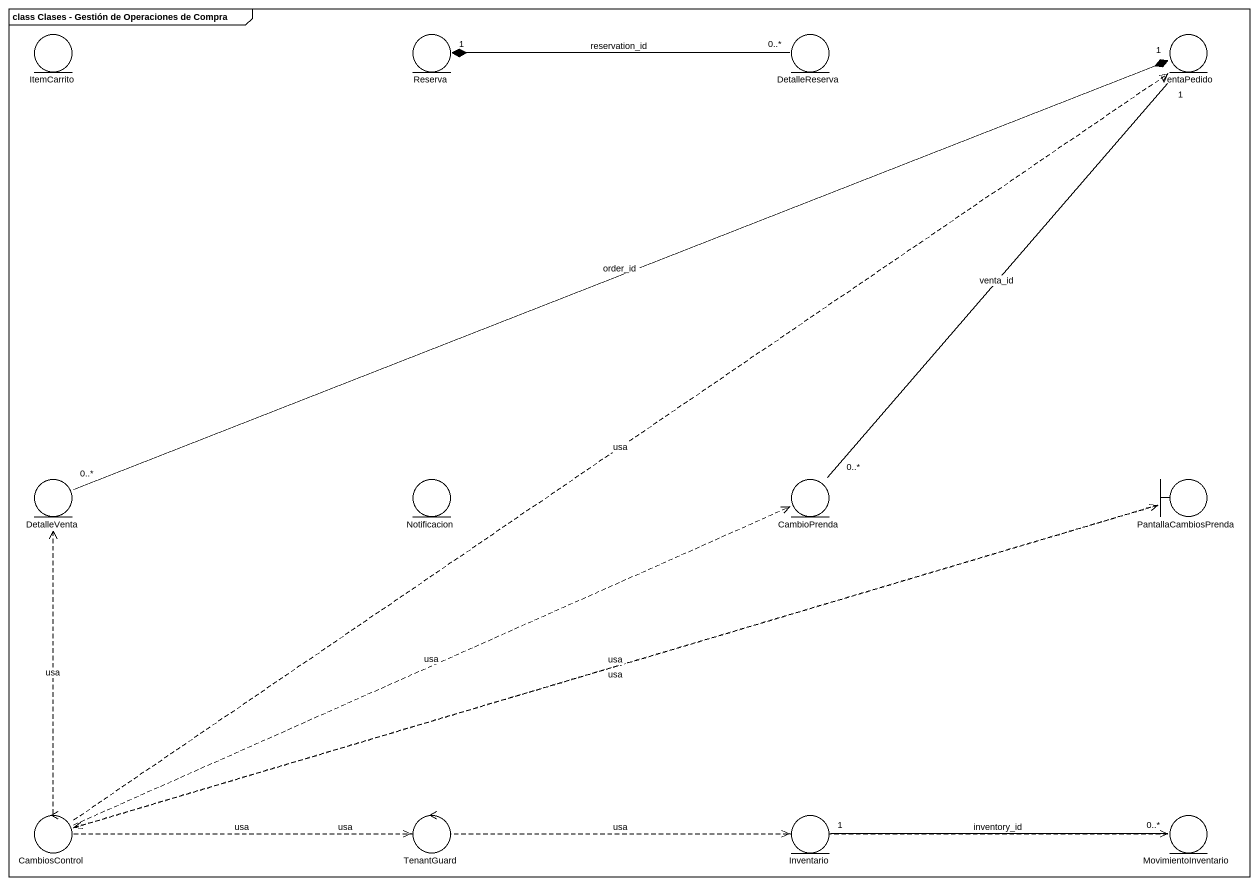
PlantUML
@startuml
mainframe class Clases - Gestión de Operaciones de Compra
entity ItemCarrito
entity Reserva
entity DetalleReserva
entity VentaPedido
entity DetalleVenta
entity Notificacion
entity CambioPrenda
boundary PantallaCambiosPrenda
control CambiosControl
control TenantGuard
entity Inventario
entity MovimientoInventario
DetalleReserva "0..*" -left-* "1" Reserva : reservation_id
DetalleVenta "0..*" -right-* "1" VentaPedido : order_id
CambioPrenda "0..*" -up- "1" VentaPedido : venta_id
PantallaCambiosPrenda .left.> CambiosControl : usa
CambiosControl .right.> VentaPedido : usa
CambiosControl .up.> DetalleVenta : usa
CambiosControl .right.> CambioPrenda : usa
CambiosControl .right.> PantallaCambiosPrenda : usa
CambiosControl .right.> TenantGuard : usa
CambiosControl .right.> Inventario : usa
CambiosControl .right.> MovimientoInventario : usa
MovimientoInventario "0..*" -left- "1" Inventario : inventory_id
@enduml
